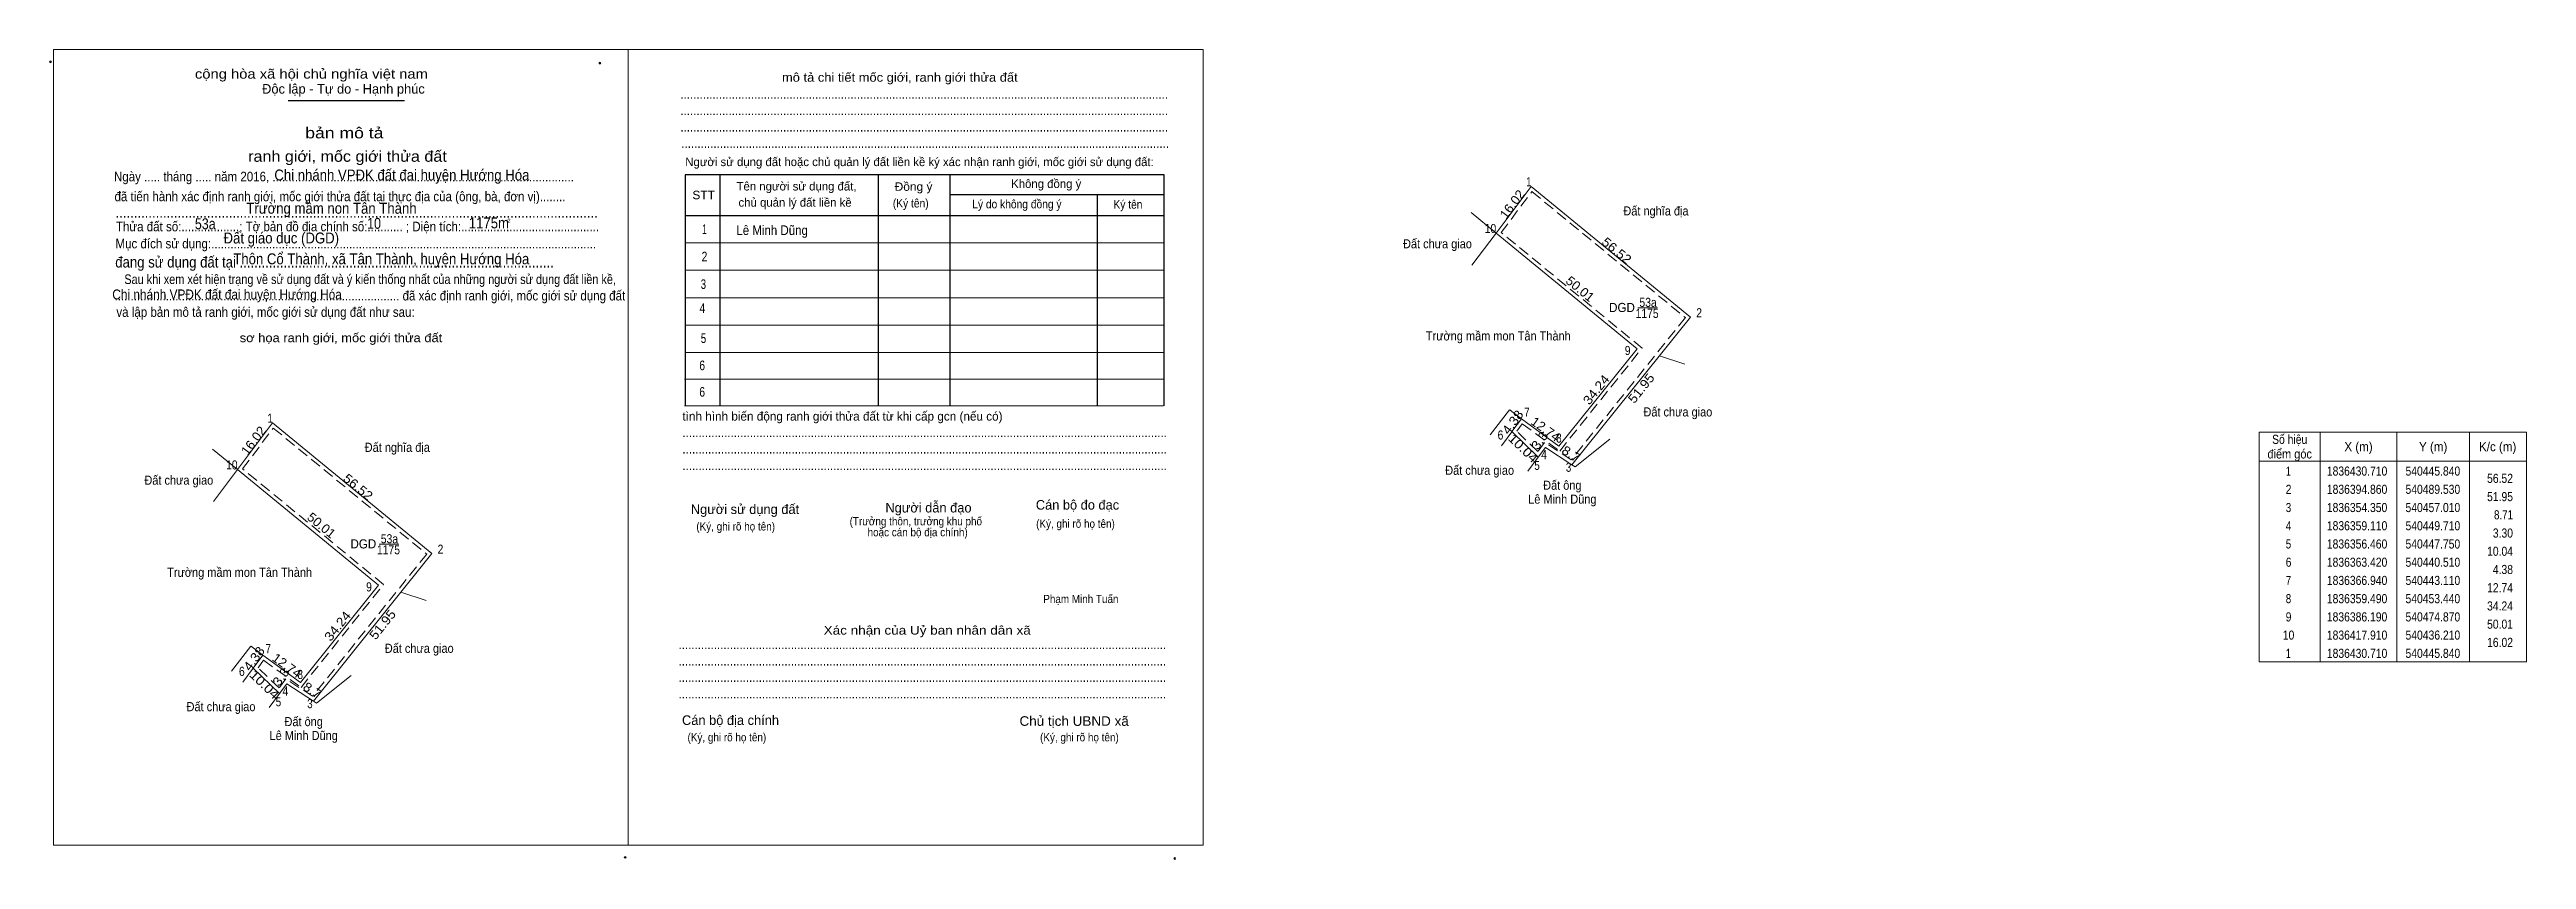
# Model space of a CAD drawing. Header units: metres. Extents: x 540039 to 540719, y 1836246 to 1836468.
import ezdxf
from ezdxf.enums import TextEntityAlignment as Align

# ---------------------------------------------------------------- set-up
doc = ezdxf.new("R2010")
doc.units = ezdxf.units.M
doc.header["$PDMODE"] = 32
doc.header["$PDSIZE"] = 0.5
doc.linetypes.add('MEDIUM_DASHED', pattern=[4.5, 3, -1.5])
for name, color, linetype, lineweight in [('1', 7, 'MEDIUM_DASHED', 13), ('10', 7, 'Continuous', 13), ('22', 7, 'Continuous', 13), ('23', 7, 'Continuous', 13), ('51', 7, 'Continuous', 13), ('57', 7, 'Continuous', 13), ('63', 7, 'Continuous', 13), ('7', 7, 'Continuous', 13)]:
    doc.layers.add(name, color=color, linetype=linetype, lineweight=lineweight)
for name, color, linetype in [('17', 7, 'Continuous'), ('25', 7, 'Continuous'), ('6', 7, 'Continuous')]:
    doc.layers.add(name, color=color, linetype=linetype)

msp = doc.modelspace()

# ---------------------------------------------------------------- linework, layer by layer
at = {"layer": '1'}
for points in [[(540446.01, 1836429.28), (540488.13, 1836394.71), (540456.8, 1836355.68), (540449.47, 1836360.46), (540447.62, 1836357.97), (540441.84, 1836363.53), (540443.33, 1836365.55), (540453.63, 1836358.12), (540476.27, 1836386.34), (540437.59, 1836418.07)], [(540100.49, 1836364.43), (540142.61, 1836329.86), (540111.28, 1836290.83), (540103.95, 1836295.61), (540102.1, 1836293.12), (540096.32, 1836298.68), (540097.81, 1836300.7), (540108.11, 1836293.27), (540130.75, 1836321.49), (540092.07, 1836353.22)]]:
    msp.add_lwpolyline(points, close=True, dxfattribs=at)
at = {"layer": '10'}
for p, q in [((540429.32, 1836423.52), (540436.21, 1836417.92)), ((540439.89, 1836369.44), (540434.57, 1836362.57)), ((540457.91, 1836353.76), (540467.36, 1836361.41)), ((540083.8, 1836358.67), (540090.69, 1836353.07)), ((540444.92, 1836352.59), (540447.76, 1836356.45)), ((540457.01, 1836354.35), (540457.91, 1836353.76)), ((540094.37, 1836304.59), (540089.05, 1836297.72)), ((540112.39, 1836288.91), (540121.84, 1836296.56)), ((540099.4, 1836287.74), (540102.24, 1836291.6)), ((540111.49, 1836289.5), (540112.39, 1836288.91))]:
    msp.add_line(p, q, dxfattribs=at)
at = {"layer": '22'}
for p, q in [((540436.21, 1836417.91), (540429.56, 1836409.08)), ((540439.91, 1836369.42), (540440.52, 1836368.95)), ((540440.52, 1836368.95), (540443.11, 1836366.94)), ((540090.69, 1836353.06), (540084.04, 1836344.23)), ((540094.39, 1836304.57), (540095, 1836304.1)), ((540095, 1836304.1), (540097.59, 1836302.09))]:
    msp.add_line(p, q, dxfattribs=at)
at = {"layer": '23'}
for p, q in [((540437.67, 1836359.58), (540440.51, 1836363.42)), ((540092.15, 1836294.73), (540094.99, 1836298.57))]:
    msp.add_line(p, q, dxfattribs=at)
at = {"layer": '51'}
for p, q in [((540481.01, 1836384.25), (540488.01, 1836381.96)), ((540135.49, 1836319.4), (540142.49, 1836317.11))]:
    msp.add_line(p, q, dxfattribs=at)
at = {"layer": '57'}
for p, q in [((540436.21, 1836417.91), (540445.84, 1836430.71)), ((540489.53, 1836394.86), (540445.84, 1836430.71)), ((540457.01, 1836354.35), (540489.53, 1836394.86)), ((540090.69, 1836353.06), (540100.32, 1836365.86)), ((540144.01, 1836330.01), (540100.32, 1836365.86)), ((540440.5, 1836363.43), (540443.11, 1836366.94)), ((540440.5, 1836363.43), (540447.75, 1836356.46)), ((540111.49, 1836289.5), (540144.01, 1836330.01)), ((540094.98, 1836298.58), (540097.59, 1836302.09)), ((540094.98, 1836298.58), (540102.23, 1836291.61))]:
    msp.add_line(p, q, dxfattribs=at)
for points in [[(540443.11, 1836366.94), (540453.44, 1836359.49), (540474.87, 1836386.19), (540436.21, 1836417.91)], [(540447.75, 1836356.46), (540449.71, 1836359.11), (540457.01, 1836354.35)], [(540097.59, 1836302.09), (540107.92, 1836294.64), (540129.35, 1836321.34), (540090.69, 1836353.06)], [(540102.23, 1836291.61), (540104.19, 1836294.26), (540111.49, 1836289.5)]]:
    msp.add_lwpolyline(points, dxfattribs=at)
at = {"layer": '63'}
for p, q in [((540475.05, 1836397.39), (540480.52, 1836397.39)), ((540662.43, 1836363.32), (540662.43, 1836300.32)), ((540683.43, 1836363.32), (540683.43, 1836300.32)), ((540703.43, 1836363.32), (540703.43, 1836300.32)), ((540645.63, 1836355.32), (540719.03, 1836355.32)), ((540129.53, 1836332.54), (540135, 1836332.54))]:
    msp.add_line(p, q, dxfattribs=at)
msp.add_lwpolyline([(540645.63, 1836363.32), (540719.03, 1836363.32), (540719.03, 1836300.32), (540645.63, 1836300.32)], close=True, dxfattribs=at)
at = {"layer": '7', "lineweight": 25}
for p, q in [((540104.57, 1836454.27), (540136.48, 1836454.27)), ((540223.04, 1836433.88), (540223.04, 1836370.56)), ((540266.57, 1836433.66), (540266.57, 1836370.56)), ((540286.21, 1836433.66), (540286.21, 1836370.56)), ((540213.59, 1836422.75), (540345.06, 1836422.75)), ((540286.21, 1836428.46), (540345.06, 1836428.46)), ((540326.62, 1836428.46), (540326.62, 1836370.56))]:
    msp.add_line(p, q, dxfattribs=at)
at = {"layer": '7'}
for p, q in [((540213.59, 1836415.22), (540345.06, 1836415.22)), ((540213.59, 1836407.69), (540345.06, 1836407.69)), ((540213.59, 1836400.17), (540345.06, 1836400.17)), ((540213.59, 1836392.64), (540345.06, 1836392.64)), ((540213.59, 1836385.12), (540345.06, 1836385.12)), ((540213.37, 1836377.84), (540344.83, 1836377.84)), ((540213.59, 1836377.84), (540345.06, 1836377.84)), ((540213.37, 1836370.56), (540344.83, 1836370.56))]:
    msp.add_line(p, q, dxfattribs=at)
for points in [[(540040.17, 1836468.25), (540197.95, 1836468.25), (540197.95, 1836250.02), (540040.17, 1836250.02)], [(540197.95, 1836468.24), (540355.74, 1836468.24), (540355.74, 1836250.01), (540197.95, 1836250.01)], [(540197.95, 1836468.24), (540355.73, 1836468.24), (540355.73, 1836250.01), (540197.95, 1836250.01)]]:
    msp.add_lwpolyline(points, close=True, dxfattribs=at)
at = {"layer": '7', "lineweight": 25}
msp.add_lwpolyline([(540345.06, 1836370.56), (540345.06, 1836433.88), (540213.59, 1836433.88), (540213.59, 1836370.56)], dxfattribs=at)
at = {"layer": '7'}
for p in [(540039.32, 1836464.88), (540190.16, 1836464.56), (540197.1, 1836246.65), (540347.94, 1836246.33)]:
    msp.add_point(p, dxfattribs=at)

# ---------------------------------------------------------------- texts
at = {"layer": '1'}
for s, width, p in [('Đất nghĩa địa', 0.9, (540480.06, 1836422.74)), ('Đất chưa giao', 0.9, (540420.08, 1836413.73)), ('DGD', 0.95, (540470.735, 1836396.25)), ('1175', 0.85, (540477.63, 1836394.63)), ('53a', 0.85, (540477.9, 1836397.65)), ('Trường mầm mon Tân Thành', 0.9, (540436.775, 1836388.45)), ('Đất chưa giao', 0.9, (540486.08, 1836367.6)), ('Đất nghĩa địa', 0.9, (540134.54, 1836357.89)), ('Đất chưa giao', 0.9, (540431.66, 1836351.59)), ('Đất chưa giao', 0.9, (540074.56, 1836348.88)), ('Đất ông', 0.9, (540454.36, 1836347.49)), ('Lê Minh Dũng', 0.9, (540454.36, 1836343.68)), ('53a', 0.85, (540132.38, 1836332.8)), ('DGD', 0.95, (540125.215, 1836331.4)), ('1175', 0.85, (540132.11, 1836329.78)), ('Trường mầm mon Tân Thành', 0.9, (540091.255, 1836323.6)), ('Đất chưa giao', 0.9, (540140.56, 1836302.75)), ('Đất chưa giao', 0.9, (540086.14, 1836286.74)), ('Lê Minh Dũng', 0.9, (540108.84, 1836278.83)), ('Đất ông', 0.9, (540108.84, 1836282.64))]:
    msp.add_text(s, height=2.5, dxfattribs=dict(at, width=width)).set_placement(p, align=Align.CENTER)
at = {"layer": '17', "width": 0.9}
msp.add_text('Phạm Minh Tuấn', height=2.25, dxfattribs=at).set_placement((540311.88, 1836316.41))
at = {"layer": '25', "width": 0.9}
for s, height, p in [('Chi nhánh VPĐK đất đai huyện Hướng Hóa', 3, (540100.79, 1836432.34)), ('Đất giáo dục (DGD)', 3, (540086.84, 1836415.06)), ('Chi nhánh VPĐK đất đai huyện Hướng Hóa', 2.7, (540056.3, 1836399.73))]:
    msp.add_text(s, height=height, dxfattribs=at).set_placement(p)
at = {"layer": '6', "width": 0.9}
msp.add_text('Trường mầm non Tân Thành', height=3, dxfattribs=at).set_placement((540093.11, 1836423.22))
at = {"layer": '63'}
for s, rotation, width, p in [('16.02', 53.044, 1.05, (540441.585, 1836425.068)), ('56.52', 320.629, 1.1, (540468.487, 1836412.128)), ('50.01', 320.632, 1.05, (540458.442, 1836401.625)), ('34.24', 51.249, 1.1, (540464.64, 1836374.153)), ('51.95', 51.244, 1.1, (540476.992, 1836374.557)), ('4.38', 53.549, 1.1, (540441.745, 1836365.282)), ('16.02', 53.044, 1.05, (540096.065, 1836360.218)), ('10.04', 316.13, 1.15, (540442.734, 1836357.981)), ('12.74', 324.201, 1.05, (540449.009, 1836363.097)), ('3.3', 53.513, 1.1, (540449.129, 1836360.257)), ('8.7', 326.893, 1.1, (540456.047, 1836356.279)), ('56.52', 320.629, 1.1, (540122.967, 1836347.278)), ('50.01', 320.632, 1.05, (540112.922, 1836336.775)), ('34.24', 51.249, 1.1, (540119.12, 1836309.303)), ('51.95', 51.244, 1.1, (540131.472, 1836309.707)), ('4.38', 53.549, 1.1, (540096.225, 1836300.432)), ('12.74', 324.201, 1.05, (540103.489, 1836298.247)), ('10.04', 316.13, 1.15, (540097.214, 1836293.131)), ('3.3', 53.513, 1.1, (540103.609, 1836295.407)), ('8.7', 326.893, 1.1, (540110.527, 1836291.429))]:
    msp.add_text(s, height=2.5, rotation=rotation, dxfattribs=dict(at, width=width)).set_placement(p, align=Align.CENTER)
for s, width, p in [(' 1', 0.75, (540445.84, 1836430.71)), (' 10', 0.85, (540436.21, 1836417.91)), (' 2', 0.85, (540492.7, 1836394.79)), (' 9', 0.85, (540473.07, 1836384.45)), (' 1', 0.75, (540100.32, 1836365.86)), (' 7', 0.8, (540445.37, 1836367.5)), (' 6', 0.85, (540438.17, 1836361.28)), (' 8', 0.8, (540454.16, 1836360.43)), (' 10', 0.85, (540090.69, 1836353.06)), (' 5', 0.8, (540448.17, 1836352.92)), (' 4', 0.85, (540450.14, 1836355.87)), (' 3', 0.8, (540456.82, 1836352.42)), ('56.52', 0.85, (540715.33, 1836349.37)), ('51.95', 0.85, (540715.33, 1836344.37)), ('8.71', 0.8, (540715.33, 1836339.37)), ('3.30', 0.85, (540715.33, 1836334.37)), (' 2', 0.85, (540147.18, 1836329.94)), ('10.04', 0.85, (540715.33, 1836329.37)), (' 9', 0.85, (540127.55, 1836319.6)), ('12.74', 0.85, (540715.33, 1836319.37)), ('4.38', 0.85, (540715.33, 1836324.37)), ('34.24', 0.85, (540715.33, 1836314.37)), ('50.01', 0.85, (540715.33, 1836309.37)), ('16.02', 0.85, (540715.33, 1836304.37)), (' 7', 0.8, (540099.85, 1836302.65)), (' 6', 0.85, (540092.65, 1836296.43)), (' 4', 0.85, (540104.62, 1836291.02)), (' 8', 0.8, (540108.64, 1836295.58)), (' 5', 0.8, (540102.65, 1836288.07)), (' 3', 0.8, (540111.3, 1836287.57))]:
    msp.add_text(s, height=2.5, dxfattribs=dict(at, width=width)).set_placement(p, align=Align.RIGHT)
for s, width, p in [('Số hiệu', 0.85, (540654.03, 1836360.07)), ('điểm góc', 0.9, (540654.03, 1836356.07)), ('X (m)', 0.95, (540672.93, 1836358.07)), ('Y (m)', 0.95, (540693.425, 1836358.07)), ('K/c (m)', 0.95, (540711.13, 1836358.07)), (' 2', 0.85, (540653.33, 1836346.37)), (' 1', 0.75, (540653.325, 1836351.37)), ('1836430.710', 0.85, (540672.53, 1836351.37)), ('1836394.860', 0.85, (540672.53, 1836346.37)), ('540445.840', 0.85, (540693.335, 1836351.37)), ('540489.530', 0.85, (540693.335, 1836346.37)), (' 3', 0.8, (540653.33, 1836341.37)), ('1836354.350', 0.85, (540672.53, 1836341.37)), ('540457.010', 0.85, (540693.335, 1836341.37)), (' 4', 0.85, (540653.325, 1836336.37)), ('1836359.110', 0.85, (540672.53, 1836336.37)), ('540449.710', 0.85, (540693.335, 1836336.37)), (' 5', 0.8, (540653.33, 1836331.37)), (' 6', 0.85, (540653.33, 1836326.37)), ('1836356.460', 0.85, (540672.53, 1836331.37)), ('1836363.420', 0.85, (540672.53, 1836326.37)), ('540447.750', 0.85, (540693.335, 1836331.37)), ('540440.510', 0.85, (540693.335, 1836326.37)), (' 7', 0.8, (540653.33, 1836321.37)), ('1836366.940', 0.85, (540672.53, 1836321.37)), ('540443.110', 0.85, (540693.335, 1836321.37)), (' 9', 0.85, (540653.325, 1836311.37)), (' 8', 0.8, (540653.33, 1836316.37)), ('1836359.490', 0.85, (540672.53, 1836316.37)), ('1836386.190', 0.85, (540672.53, 1836311.37)), ('540453.440', 0.85, (540693.335, 1836316.37)), ('540474.870', 0.85, (540693.335, 1836311.37)), (' 10', 0.85, (540653.325, 1836306.37)), ('1836417.910', 0.85, (540672.53, 1836306.37)), ('540436.210', 0.85, (540693.335, 1836306.37)), (' 1', 0.75, (540653.325, 1836301.37)), ('1836430.710', 0.85, (540672.53, 1836301.37)), ('540445.840', 0.85, (540693.335, 1836301.37))]:
    msp.add_text(s, height=2.5, dxfattribs=dict(at, width=width)).set_placement(p, align=Align.CENTER)
at = {"layer": '7'}
for s, height, width, p in [('cộng hòa xã hội chủ nghĩa việt nam', 2.634, 1.15, (540078.98, 1836460.27)), ('........................................................................................................................................................', 2.634, 0.9, (540212.24, 1836454.78)), ('........................................................................................................................................................', 2.634, 0.9, (540212.24, 1836450.28)), ('........................................................................................................................................................', 2.634, 0.9, (540212.24, 1836445.75)), ('........................................................................................................................................................', 2.634, 0.9, (540212.51, 1836441.26)), ('Ngày ..... tháng ..... năm 2016, ..............................................................................................', 2.633, 0.9, (540056.75, 1836432.1)), (' đã tiến hành xác định ranh giới, mốc giới thửa đất tại thực địa của (ông, bà, đơn vị)........', 2.634, 0.9, (540056.03, 1836426.64)), ('STT', 2.333, 1.05, (540215.55, 1836427.19)), ('Đồng ý', 2.333, 1.05, (540271.07, 1836429.5)), ('....................................................................................................................................', 3, 0.9, (540057.17, 1836422.14)), ('(Ký tên)', 2.333, 0.9, (540270.57, 1836424.94)), ('Lý do không đồng ý', 2.333, 0.9, (540292.37, 1836424.7)), ('Ký tên', 2.333, 0.9, (540331.13, 1836424.61)), ('Thửa đất số:..................; Tờ bản đồ địa chính số:........... ; Diện tích:...........................................', 2.634, 0.9, (540057.29, 1836418.39)), ('Mục đích sử dụng:........................................................................................................................', 2.634, 0.9, (540057.17, 1836413.71)), ('53a', 3, 0.85, (540078.98, 1836418.96)), ('10', 3, 0.85, (540126.26, 1836419.08)), ('1175m', 3, 0.9, (540154.16, 1836419.2)), ('2', 1.2, 0.8, (540164.74, 1836420.67)), ('đang sử dụng đất tại ......................................................................................', 3, 0.9, (540057.11, 1836408.46)), ('Thôn Cổ Thành, xã Tân Thành, huyện Hướng Hóa', 3, 0.9, (540089.51, 1836409.34)), ('......................................................................................... đã xác định ranh giới, mốc giới sử dụng đất', 2.628, 0.9, (540056.9, 1836399.43)), ('Sau khi xem xét hiện trạng về sử dụng đất và ý kiến thống nhất của những người sử dụng đất liền kề,', 2.634, 0.85, (540059.6, 1836403.93)), (' và lập bản mô tả ranh giới, mốc giới sử dụng đất như sau:', 2.634, 0.9, (540056.54, 1836394.93)), ('.......................................................................................................................................................', 2.634, 0.9, (540212.81, 1836361.93)), ('.......................................................................................................................................................', 2.634, 0.9, (540212.81, 1836357.43)), ('.......................................................................................................................................................', 2.634, 0.9, (540212.81, 1836352.9)), ('(Ký, ghi rõ họ tên)', 2.258, 0.9, (540216.63, 1836336.31)), ('(Ký, ghi rõ họ tên)', 2.258, 0.9, (540309.91, 1836337.06)), ('........................................................................................................................................................', 2.634, 0.9, (540211.73, 1836303.79)), ('........................................................................................................................................................', 2.634, 0.9, (540211.73, 1836299.26)), ('........................................................................................................................................................', 2.634, 0.9, (540211.73, 1836294.76)), ('........................................................................................................................................................', 2.634, 0.9, (540211.73, 1836290.26)), ('(Ký, ghi rõ họ tên)', 2.258, 0.9, (540214.21, 1836278.47)), ('Chủ tịch UBND xã', 2.634, 1.05, (540305.34, 1836282.73)), ('(Ký, ghi rõ họ tên)', 2.258, 0.9, (540310.99, 1836278.47))]:
    msp.add_text(s, height=height, dxfattribs=dict(at, width=width)).set_placement(p)
for s, height, p in [('Độc lập - Tự do - Hạnh phúc', 2.634, (540097.43, 1836456.16)), ('Người sử dụng đất hoặc chủ quản lý đất liền kề ký xác nhận ranh giới, mốc giới sử dụng đất:', 2.333, (540213.59, 1836436.28)), ('Tên người sử dụng đất,', 2.333, (540227.67, 1836429.59)), ('Không đồng ý', 2.333, (540303.05, 1836430.28)), ('chủ quản lý đất liền kề', 2.333, (540228.21, 1836425.15)), ('tình hình biến động ranh giới thửa đất từ khi cấp gcn (nếu có)', 2.408, (540212.81, 1836366.46)), ('Người sử dụng đất', 2.634, (540215.11, 1836340.84)), ('Người dẫn đạo', 2.633, (540268.53, 1836341.26)), ('Cán bộ đo đạc', 2.628, (540309.83, 1836342.04)), ('Cán bộ địa chính', 2.634, (540212.69, 1836282.97))]:
    msp.add_text(s, height=height, dxfattribs=at).set_placement(p)
for s, height, width, p in [('mô tả chi tiết mốc giới, ranh giới thửa đất', 2.408, 1.1, (540272.49, 1836459.43)), ('bản mô tả', 3.01, 1.2, (540120, 1836443.89)), ('ranh giới, mốc giới thửa đất', 3.01, 1.1, (540120.85, 1836437.47)), ('1', 2.634, 0.65, (540218.855, 1836417.65)), ('Lê Minh Dũng', 2.62, 0.9, (540237.44, 1836417.39)), ('2', 2.634, 0.8, (540218.87, 1836410.15)), ('3', 2.634, 0.75, (540218.57, 1836402.59)), ('4', 2.634, 0.8, (540218.28, 1836396.02)), ('sơ họa ranh giới, mốc giới thửa đất', 2.408, 1.1, (540119.08, 1836387.97)), ('5', 2.634, 0.75, (540218.59, 1836387.74)), ('6', 2.634, 0.8, (540218.23, 1836380.3)), ('6', 2.634, 0.8, (540218.23, 1836373.02)), ('(Trưởng thôn, trưởng khu phố', 2.257, 0.9, (540276.88, 1836337.72)), ('hoặc cán bộ địa chính)', 2.257, 0.9, (540277.38, 1836334.72)), ('Xác nhận của Uỷ ban nhân dân xã', 2.409, 1.15, (540280.015, 1836307.75))]:
    msp.add_text(s, height=height, dxfattribs=dict(at, width=width)).set_placement(p, align=Align.CENTER)

doc.saveas('drawing.dxf')
